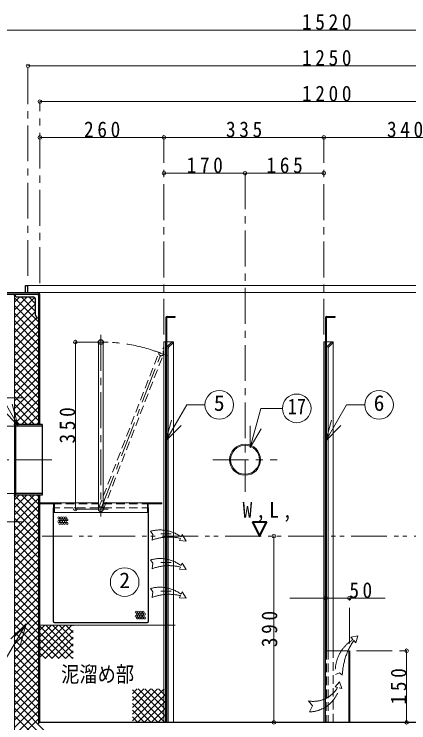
# Model space of a CAD drawing. Units: millimetres at full size, sheet at 1:15; some dimension numbers follow another scale. Extents: x -3171 to 2904, y -2098 to 2117.
# Drawn here: x -1895 to -1068, y -1294 to 190 of the extents above; entities that cross this region are included whole.
import ezdxf
from ezdxf.enums import TextEntityAlignment as Align

# ---------------------------------------------------------------- set-up
doc = ezdxf.new("R2010")
doc.units = ezdxf.units.MM
doc.header["$LTSCALE"] = 15
doc.header["$PDMODE"] = 32
doc.header["$PDSIZE"] = 7.5
for name, pattern in [('CHAIN1', [8, 5, -1, 1, -1]), ('DASHED1', [1.8, 1.2, -0.6]), ('DOUBLE_CHAIN1', [8.8, 5, -1, 0.6, -0.6, 0.6, -1])]:
    doc.linetypes.add(name, pattern=pattern)
doc.layers.add('0-6_補助線', color=4, linetype='Continuous', lineweight=9)
doc.styles.add('ＭＳ ゴシック', font='')
doc.styles.get('ＭＳ ゴシック').set_extended_font_data('MS Gothic')

msp = doc.modelspace()

# ---------------------------------------------------------------- linework, layer by layer
at = {"layer": '0-6_補助線'}
for p, q in [((-481.07, 157.05), (-2001.07, 157.05)), ((-1866.07, 82.05), (-616.07, 82.05)), ((-641.07, 7.05), (-1841.07, 7.05)), ((-1841.07, -67.95), (-1581.07, -67.95)), ((-1581.07, -67.95), (-1246.07, -67.95)), ((-1246.07, -67.95), (-906.07, -67.95)), ((-1581.07, -142.95), (-1411.07, -142.95)), ((-1411.07, -142.95), (-1246.07, -142.95)), ((-616.07, -377.95), (-1866.07, -377.95)), ((-1894.91, -397.55), (-1894.03, -396.67)), ((-635.07, -392.95), (-1847.07, -392.95)), ((-1894.47, -428.93), (-1867.49, -401.95)), ((-1894.47, -413.02), (-1883.4, -401.95)), ((-1894.47, -444.84), (-1852.65, -403.02)), ((-1894.47, -403.84), (-1844.07, -454.24)), ((-1880.45, -401.95), (-1850.07, -432.33)), ((-1864.54, -401.95), (-1850.07, -416.42)), ((-1894.47, -460.75), (-1850.07, -416.35)), ((-1894.47, -419.75), (-1844.07, -470.15)), ((-1894.47, -476.66), (-1850.07, -432.26)), ((-1894.47, -435.66), (-1844.07, -486.06)), ((-1894.47, -492.57), (-1847.06, -445.16)), ((-1894.47, -451.57), (-1844.07, -501.97)), ((-1894.47, -508.48), (-1844.07, -458.08)), ((-1894.47, -467.48), (-1844.07, -517.88)), ((-1894.47, -524.39), (-1844.07, -473.99)), ((-1894.47, -483.39), (-1844.07, -533.79)), ((-1894.47, -540.3), (-1844.07, -489.9)), ((-1894.47, -499.3), (-1844.07, -549.7)), ((-1766.78, -496.45), (-1766.78, -846.45)), ((-1578.07, -495.95), (-1577.32, -495.95)), ((-1575.82, -495.95), (-1561.07, -495.95)), ((-1561.07, -1292.95), (-1561.07, -495.95)), ((-1243.07, -495.95), (-1242.32, -495.95)), ((-1240.82, -495.95), (-1226.07, -495.95)), ((-1226.07, -1142.95), (-1226.07, -495.95)), ((-1894.47, -556.21), (-1844.07, -505.81)), ((-1894.47, -515.21), (-1844.07, -565.61)), ((-1894.47, -572.12), (-1844.07, -521.72)), ((-1894.47, -531.12), (-1844.07, -581.52)), ((-1894.47, -588.03), (-1844.07, -537.63)), ((-1894.47, -547.03), (-1844.07, -597.43)), ((-1894.47, -603.94), (-1844.07, -553.54)), ((-1894.47, -562.94), (-1844.07, -613.34)), ((-1894.47, -619.85), (-1844.07, -569.45)), ((-1894.47, -578.85), (-1844.07, -629.25)), ((-1894.47, -635.76), (-1844.07, -585.36)), ((-1894.47, -594.76), (-1844.07, -645.16)), ((-1894.47, -651.67), (-1844.07, -601.27)), ((-1894.47, -610.67), (-1844.07, -661.07)), ((-1894.47, -667.58), (-1844.07, -617.18)), ((-1894.47, -626.58), (-1852.1, -668.95)), ((-1879.94, -668.95), (-1844.07, -633.09)), ((-1894.47, -642.49), (-1868.01, -668.95)), ((-1864.03, -668.95), (-1844.07, -649)), ((-1894.47, -658.4), (-1883.92, -668.95)), ((-1848.12, -668.95), (-1844.07, -664.91)), ((-1894.47, -668.95), (-1894.47, -816.95)), ((-1894.47, -858.5), (-1852.93, -816.95)), ((-1894.47, -842.59), (-1868.84, -816.95)), ((-1894.47, -826.68), (-1884.75, -816.95)), ((-1894.47, -817.5), (-1844.07, -867.9)), ((-1894.47, -874.41), (-1844.07, -824.01)), ((-1879.11, -816.95), (-1844.07, -851.99)), ((-1863.2, -816.95), (-1844.07, -836.08)), ((-1847.29, -816.95), (-1844.07, -820.17)), ((-1894.47, -833.41), (-1844.07, -883.81)), ((-1894.47, -890.32), (-1844.07, -839.92)), ((-1813.82, -833.45), (-1718.32, -833.45)), ((-1812.32, -843.45), (-1813.32, -843.45)), ((-1813.32, -1082.45), (-1813.32, -843.45)), ((-1612.82, -833.45), (-1708.32, -833.45)), ((-1614.32, -843.45), (-1613.32, -843.45)), ((-1613.32, -1082.45), (-1613.32, -843.45)), ((-1894.47, -849.32), (-1844.07, -899.72)), ((-1894.47, -906.23), (-1844.07, -855.83)), ((-1812.32, -1082.45), (-1812.32, -853.45)), ((-1615.82, -853.45), (-1810.82, -853.45)), ((-1614.32, -1082.45), (-1614.32, -853.45)), ((-1894.47, -865.23), (-1844.07, -915.63)), ((-1894.47, -922.14), (-1844.07, -871.74)), ((-1894.47, -881.14), (-1844.07, -931.54)), ((-1894.47, -938.05), (-1844.07, -887.65)), ((-1894.47, -897.05), (-1844.07, -947.45)), ((-1894.47, -953.96), (-1844.07, -903.56)), ((-1350.57, -902.95), (-1350.57, -1292.95)), ((-1894.47, -912.96), (-1844.07, -963.36)), ((-1894.47, -969.87), (-1844.07, -919.47)), ((-1894.47, -928.87), (-1844.07, -979.27)), ((-1894.47, -985.78), (-1844.07, -935.38)), ((-1894.47, -944.78), (-1844.07, -995.18)), ((-1894.47, -1001.69), (-1844.07, -951.29)), ((-1894.47, -960.69), (-1844.07, -1011.09)), ((-1894.47, -1017.6), (-1844.07, -967.2)), ((-1894.47, -976.6), (-1844.07, -1027)), ((-1894.47, -1033.51), (-1844.07, -983.11)), ((-1894.47, -992.51), (-1844.07, -1042.91)), ((-1894.47, -1049.42), (-1844.07, -999.02)), ((-1894.47, -1008.42), (-1844.07, -1058.82)), ((-1894.47, -1065.33), (-1844.07, -1014.93)), ((-1894.47, -1024.33), (-1844.07, -1074.73)), ((-1894.47, -1081.24), (-1844.07, -1030.84)), ((-1317.32, -1032.95), (-1117.32, -1032.95)), ((-1894.47, -1040.24), (-1844.07, -1090.64)), ((-1894.47, -1097.15), (-1844.07, -1046.75)), ((-1894.47, -1056.15), (-1844.07, -1106.55)), ((-1894.47, -1113.06), (-1844.07, -1062.66)), ((-1894.47, -1072.06), (-1844.07, -1122.46)), ((-1894.47, -1128.97), (-1844.07, -1078.57)), ((-1894.47, -1087.97), (-1844.07, -1138.37)), ((-1894.47, -1144.88), (-1844.07, -1094.48)), ((-1841.07, -1099.71), (-1830.81, -1089.45)), ((-1841.07, -1113.85), (-1816.67, -1089.45)), ((-1841.07, -1128), (-1802.53, -1089.45)), ((-1841.07, -1142.14), (-1788.39, -1089.45)), ((-1841.07, -1156.28), (-1774.25, -1089.45)), ((-1557.32, -1089.45), (-1841.07, -1089.45)), ((-1841.07, -1091.42), (-1773.04, -1159.45)), ((-1828.9, -1089.45), (-1771.07, -1147.28)), ((-1814.76, -1089.45), (-1771.07, -1133.14)), ((-1615.32, -1083.45), (-1811.32, -1083.45)), ((-1615.32, -1084.45), (-1811.32, -1084.45)), ((-1800.61, -1089.45), (-1771.07, -1119)), ((-1786.47, -1089.45), (-1771.07, -1104.85)), ((-1772.33, -1089.45), (-1771.07, -1090.71)), ((-1894.47, -1103.88), (-1844.07, -1154.28)), ((-1894.47, -1160.79), (-1844.07, -1110.39)), ((-1841.07, -1105.56), (-1787.18, -1159.45)), ((-1830.1, -1159.45), (-1771.07, -1100.42)), ((-1894.47, -1119.79), (-1844.07, -1170.19)), ((-1894.47, -1176.7), (-1844.07, -1126.3)), ((-1841.07, -1119.71), (-1801.32, -1159.45)), ((-1815.96, -1159.45), (-1771.07, -1114.56)), ((-1894.47, -1135.7), (-1844.07, -1186.1)), ((-1894.47, -1192.61), (-1844.07, -1142.21)), ((-1841.07, -1133.85), (-1815.47, -1159.45)), ((-1801.82, -1159.45), (-1771.07, -1128.71)), ((-1894.47, -1151.61), (-1844.07, -1202.01)), ((-1841.07, -1147.99), (-1829.61, -1159.45)), ((-1787.68, -1159.45), (-1771.07, -1142.85)), ((-1773.54, -1159.45), (-1771.07, -1156.99)), ((-1072.32, -1142.95), (-1072.32, -1292.95)), ((-1894.47, -1208.52), (-1844.07, -1158.12)), ((-1894.47, -1167.52), (-1844.07, -1217.92)), ((-1894.47, -1224.43), (-1844.07, -1174.03)), ((-1894.47, -1183.43), (-1844.07, -1233.83)), ((-1894.47, -1240.34), (-1844.07, -1189.94)), ((-1894.47, -1199.34), (-1844.07, -1249.74)), ((-1894.47, -1256.25), (-1844.07, -1205.85)), ((-1894.47, -1215.25), (-1844.07, -1265.65)), ((-1894.47, -1272.16), (-1844.07, -1221.76)), ((-1894.47, -1231.16), (-1844.07, -1281.56)), ((-1647.32, -1289.78), (-1580.5, -1222.95)), ((-1647.32, -1275.64), (-1594.64, -1222.95)), ((-1647.32, -1261.5), (-1608.78, -1222.95)), ((-1647.32, -1247.35), (-1622.92, -1222.95)), ((-1647.32, -1233.21), (-1637.06, -1222.95)), ((-1647.32, -1224.92), (-1579.29, -1292.95)), ((-1635.15, -1222.95), (-1577.32, -1280.78)), ((-1621.01, -1222.95), (-1577.32, -1266.64)), ((-1606.86, -1222.95), (-1577.32, -1252.5)), ((-1592.72, -1222.95), (-1577.32, -1238.35)), ((-1578.58, -1222.95), (-1577.32, -1224.21)), ((-1894.47, -1288.07), (-1844.07, -1237.67)), ((-1647.32, -1239.06), (-1593.43, -1292.95)), ((-1636.35, -1292.95), (-1577.32, -1233.92)), ((-1894.47, -1247.07), (-1790.18, -1351.35)), ((-1894.47, -1303.98), (-1844.07, -1253.58)), ((-1647.32, -1253.21), (-1607.57, -1292.95)), ((-1622.21, -1292.95), (-1577.32, -1248.06)), ((-1894.47, -1262.98), (-1806.09, -1351.35)), ((-1894.47, -1319.89), (-1844.07, -1269.49)), ((-1647.32, -1267.35), (-1621.72, -1292.95)), ((-1608.07, -1292.95), (-1577.32, -1262.21)), ((-1894.47, -1278.89), (-1822, -1351.35)), ((-1894.47, -1335.8), (-1844.07, -1285.4)), ((-1647.32, -1281.49), (-1635.86, -1292.95)), ((-1593.93, -1292.95), (-1577.32, -1276.35)), ((-1579.79, -1292.95), (-1577.32, -1290.49))]:
    msp.add_line(p, q, dxfattribs=at)
at = {"layer": '0-6_補助線', "linetype": 'CHAIN1'}
for p, q in [((-1866.07, -357.95), (-1866.07, 82.05)), ((-1841.07, -372.95), (-1841.07, 7.05)), ((-1581.07, -480.95), (-1581.07, -67.95)), ((-1246.07, -480.95), (-1246.07, -67.95)), ((-1411.07, -142.95), (-1411.07, -810.45)), ((-1713.32, -481.45), (-1713.32, -861.45)), ((-1766.78, -496.45), (-1698.32, -496.45)), ((-1713.32, -846.45), (-1581.4, -506.13)), ((-1572.84, -525.54), (-1600.81, -514.69)), ((-1874.47, -612.95), (-1917.67, -612.95)), ((-1816.07, -742.95), (-2751.07, -742.95)), ((-1478.57, -742.95), (-1343.57, -742.95)), ((-1766.78, -846.45), (-1698.32, -846.45)), ((-1874.47, -872.95), (-1917.67, -872.95)), ((-1565.82, -897.95), (-1587.32, -897.95)), ((-1565.82, -957.95), (-1587.32, -957.95)), ((-1565.82, -1017.95), (-1587.32, -1017.95)), ((-1192.32, -1127.95), (-1192.32, -1032.95)), ((-1177.32, -1142.95), (-1072.32, -1142.95))]:
    msp.add_line(p, q, dxfattribs=at)
at = {"layer": '0-6_補助線', "color": 5, "lineweight": 25}
for p, q in [((-1871.07, -392.95), (-1871.07, -377.95)), ((-1871.07, -377.95), (-1866.07, -377.95)), ((-1866.07, -392.95), (-1866.07, -377.95)), ((-2001.07, -392.95), (-1847.07, -392.95)), ((-2001.07, -395.95), (-1847.07, -395.95)), ((-1844.07, -398.95), (-1844.07, -668.95)), ((-1841.07, -668.95), (-1841.07, -398.95)), ((-1888.07, -401.95), (-1856.07, -401.95)), ((-1850.07, -439.95), (-1850.07, -407.95)), ((-1574.32, -442.95), (-1557.32, -442.95)), ((-1574.32, -444.45), (-1557.32, -444.45)), ((-1557.32, -444.45), (-1557.32, -442.95)), ((-1239.32, -442.95), (-1222.32, -442.95)), ((-1239.32, -444.45), (-1222.32, -444.45)), ((-1222.32, -444.45), (-1222.32, -442.95)), ((-1577.32, -445.95), (-1577.32, -1292.95)), ((-1575.82, -445.95), (-1575.82, -1292.95)), ((-1242.32, -445.95), (-1242.32, -1142.95)), ((-1240.82, -445.95), (-1240.82, -1142.95)), ((-1836.07, -668.95), (-1892.07, -668.95)), ((-1892.07, -668.95), (-1892.07, -816.95)), ((-1836.07, -672.45), (-1892.07, -672.45)), ((-1836.07, -668.95), (-1836.07, -816.95)), ((-1836.07, -813.45), (-1892.07, -813.45)), ((-1836.07, -816.95), (-1892.07, -816.95)), ((-1844.07, -816.95), (-1844.07, -1295.95)), ((-1841.07, -1292.95), (-1841.07, -816.95)), ((-1240.82, -1142.95), (-1242.32, -1142.95)), ((-1193.82, -1142.95), (-1193.82, -1292.95)), ((-1193.82, -1142.95), (-1192.32, -1142.95)), ((-1192.32, -1142.95), (-1192.32, -1292.95)), ((-638.07, -1292.95), (-1844.07, -1292.95))]:
    msp.add_line(p, q, dxfattribs=at)
at = {"layer": '0-6_補助線', "color": 7, "lineweight": 18}
for p, q in [((-1894.47, -668.95), (-1894.47, -399.15)), ((-1718.32, -496.45), (-1718.32, -846.45)), ((-1708.32, -496.45), (-1708.32, -846.45)), ((-1578.07, -495.95), (-1581.07, -495.95)), ((-1581.07, -1292.95), (-1581.07, -495.95)), ((-1578.07, -1292.95), (-1578.07, -495.95)), ((-1571.19, -507.32), (-1561.95, -498.08)), ((-1243.07, -495.95), (-1246.07, -495.95)), ((-1246.07, -1292.95), (-1246.07, -495.95)), ((-1243.07, -1292.95), (-1243.07, -495.95)), ((-1236.19, -507.32), (-1226.95, -498.08)), ((-1575.07, -509.44), (-1575.07, -1292.95)), ((-1572.07, -509.44), (-1572.07, -1292.95)), ((-1240.07, -509.44), (-1240.07, -1142.95)), ((-1237.07, -509.44), (-1237.07, -1142.95)), ((-1887.34, -670.26), (-1950.85, -560.26)), ((-1887.34, -670.26), (-1898.99, -626.79)), ((-1887.34, -670.26), (-1919.16, -638.44)), ((-1576.78, -703.3), (-1565.14, -659.84)), ((-1241.78, -703.3), (-1230.14, -659.84)), ((-1894.47, -668.95), (-1896.07, -668.95)), ((-1576.78, -703.3), (-1544.96, -671.48)), ((-1400.08, -717.22), (-1400.08, -672.22)), ((-1400.08, -717.22), (-1377.58, -678.25)), ((-1241.78, -703.3), (-1209.96, -671.48)), ((-1840.82, -833.45), (-1840.82, -834.95)), ((-1840.82, -833.45), (-1813.82, -833.45)), ((-1813.82, -834.95), (-1840.82, -834.95)), ((-1812.32, -853.45), (-1812.32, -836.45)), ((-1810.82, -836.45), (-1810.82, -853.45)), ((-1615.82, -836.45), (-1615.82, -853.45)), ((-1614.32, -853.45), (-1614.32, -836.45)), ((-1612.82, -833.45), (-1585.82, -833.45)), ((-1612.82, -834.95), (-1585.82, -834.95)), ((-1585.82, -833.45), (-1585.82, -834.95)), ((-1812.32, -853.45), (-1810.82, -853.45)), ((-1615.82, -853.45), (-1614.32, -853.45)), ((-1870.03, -1086.36), (-1921.32, -1175.19)), ((-1870.03, -1086.36), (-1901.85, -1118.17)), ((-1870.03, -1086.36), (-1881.68, -1129.82)), ((-1242.32, -1142.95), (-1242.32, -1292.95)), ((-1193.82, -1142.95), (-1240.82, -1142.95))]:
    msp.add_line(p, q, dxfattribs=at)
at = {"layer": '0-6_補助線', "linetype": 'DASHED1'}
for p, q in [((-1717.98, -844.65), (-1591.48, -518.31)), ((-1708.66, -848.26), (-1582.16, -521.92)), ((-1892.07, -672.45), (-2546.07, -672.45)), ((-1892.07, -813.45), (-2546.07, -813.45)), ((-1813.82, -834.95), (-1718.32, -834.95)), ((-1718.32, -843.45), (-1812.32, -843.45)), ((-1708.32, -834.95), (-1612.82, -834.95)), ((-1708.32, -843.45), (-1614.32, -843.45)), ((-1240.07, -1142.95), (-1240.07, -1242.95)), ((-1237.07, -1142.95), (-1237.07, -1292.95)), ((-1226.07, -1292.95), (-1226.07, -1142.95))]:
    msp.add_line(p, q, dxfattribs=at)
at = {"layer": '0-6_補助線', "color": 1, "lineweight": 40}
msp.add_line((-1395.57, -872.95), (-1365.57, -872.95), dxfattribs=at)
at = {"layer": '0-6_補助線', "color": 7, "linetype": 'DASHED1', "lineweight": 18}
for p, q in [((-1575.82, -885.45), (-1577.32, -885.45)), ((-1575.82, -910.45), (-1577.32, -910.45)), ((-1575.82, -945.45), (-1577.32, -945.45)), ((-1575.82, -970.45), (-1577.32, -970.45)), ((-1575.82, -1005.45), (-1577.32, -1005.45)), ((-1575.82, -1030.45), (-1577.32, -1030.45)), ((-1240.82, -1142.95), (-1240.82, -1292.95))]:
    msp.add_line(p, q, dxfattribs=at)
at = {"layer": '0-6_補助線', "linetype": 'DOUBLE_CHAIN1'}
for p, q in [((-849.57, -902.95), (-1836.07, -902.95)), ((-1542.63, -899.51), (-1545.13, -904.57)), ((-1534.22, -913.1), (-1542.63, -899.51)), ((-1546.6, -907.54), (-1548.8, -911.98)), ((-1534.22, -913.1), (-1548.8, -911.98)), ((-1542.63, -959.51), (-1545.13, -964.57)), ((-1534.22, -973.1), (-1542.63, -959.51)), ((-1546.6, -967.54), (-1548.8, -971.98)), ((-1534.22, -973.1), (-1548.8, -971.98)), ((-1542.63, -1019.51), (-1545.13, -1024.57)), ((-1534.22, -1033.1), (-1542.63, -1019.51)), ((-1546.6, -1027.54), (-1548.8, -1031.98)), ((-1534.22, -1033.1), (-1548.8, -1031.98)), ((-1189.33, -1114.15), (-1174.94, -1112.02)), ((-1178.85, -1126.62), (-1174.94, -1112.02)), ((-1189.33, -1114.15), (-1184.77, -1119.57)), ((-1183.19, -1121.45), (-1178.85, -1126.62)), ((-1222.44, -1218.73), (-1217.13, -1219.79)), ((-1213.56, -1220.51), (-1207.82, -1221.65))]:
    msp.add_line(p, q, dxfattribs=at)
at = {"layer": '0-6_補助線', "color": 7, "lineweight": 18}
for points in [[(-1573.31, -505.2), (-1564.07, -495.95), (-1561.95, -498.08)], [(-1238.31, -505.2), (-1229.07, -495.95), (-1226.95, -498.08)], [(-1576.78, -703.3), (-1533.26, -627.92), (-1495.13, -627.92)], [(-1400.08, -717.22), (-1378.13, -635.29), (-1332.78, -635.29)], [(-1241.78, -703.3), (-1198.26, -627.92), (-1160.13, -627.92)], [(-1894.47, -1348.15), (-1894.47, -816.95), (-1896.07, -816.95)]]:
    msp.add_lwpolyline(points, dxfattribs=at)
at = {"layer": '0-6_補助線', "color": 1, "lineweight": 40}
msp.add_lwpolyline([(-1395.57, -872.95), (-1380.57, -902.95), (-1365.57, -872.95)], dxfattribs=at)
at = {"layer": '0-6_補助線', "linetype": 'DOUBLE_CHAIN1'}
for points in [[(-1609.34, -892.64), (-1604.3, -899.65), (-1605.98, -911.28)], [(-1609.34, -952.64), (-1604.3, -959.65), (-1605.98, -971.28)], [(-1609.34, -1012.64), (-1604.3, -1019.65), (-1605.98, -1031.28)], [(-1221.71, -1192.42), (-1212.94, -1189.13), (-1207.09, -1193.88)], [(-1207.82, -1221.65), (-1212.94, -1207.77), (-1222.44, -1218.73)], [(-1278.35, -1247.96), (-1269.94, -1258.56), (-1276.15, -1270.98)]]:
    msp.add_lwpolyline(points, dxfattribs=at)
at = {"layer": '0-6_補助線', "color": 5, "lineweight": 25}
msp.add_circle((-1713.32, -496.45), 5, dxfattribs=at)
at = {"layer": '0-6_補助線', "linetype": 'DASHED1'}
msp.add_circle((-1586.82, -520.11), 5, dxfattribs=at)
at = {"layer": '0-6_補助線', "color": 7, "lineweight": 18}
for centre in [(-1465.13, -627.92), (-1302.78, -635.29), (-1130.13, -627.92), (-1663.37, -999.21)]:
    msp.add_circle(centre, 30, dxfattribs=at)
at = {"layer": '0-6_補助線'}
for centre, radius in [((-1411.07, -742.95), 32.5), ((-1411.07, -742.95), 30.25), ((-1801.75, -864.48), 2), ((-1801.75, -872.48), 2), ((-1799.25, -868.48), 2), ((-1799.25, -876.48), 2), ((-1796.75, -864.48), 2), ((-1796.75, -872.48), 2), ((-1794.25, -868.48), 2), ((-1794.25, -876.48), 2), ((-1791.75, -864.48), 2), ((-1791.75, -872.48), 2), ((-1789.25, -868.48), 2), ((-1789.25, -876.48), 2), ((-1786.75, -864.48), 2), ((-1786.75, -872.48), 2), ((-1784.25, -868.48), 2), ((-1784.25, -876.48), 2), ((-1639.31, -1062.33), 2), ((-1639.31, -1070.33), 2), ((-1636.81, -1066.33), 2), ((-1634.31, -1062.33), 2), ((-1634.31, -1070.33), 2), ((-1631.81, -1066.33), 2), ((-1629.31, -1062.33), 2), ((-1629.31, -1070.33), 2), ((-1626.81, -1066.33), 2), ((-1624.31, -1062.33), 2), ((-1624.31, -1070.33), 2), ((-1621.81, -1066.33), 2), ((-1636.81, -1074.33), 2), ((-1631.81, -1074.33), 2), ((-1626.81, -1074.33), 2), ((-1621.81, -1074.33), 2)]:
    msp.add_circle(centre, radius, dxfattribs=at)
at = {"layer": '0-6_補助線', "color": 7, "lineweight": 18}
for centre, radius, start, end in [((-1897.67, -399.15), 3.2, 0, 90), ((-1569.07, -509.44), 6, 135, 180), ((-1569.07, -509.44), 3, 135, 180), ((-1234.07, -509.44), 6, 135, 180), ((-1234.07, -509.44), 3, 135, 180), ((-1813.82, -836.45), 3, 0, 90), ((-1813.82, -836.45), 1.5, 0, 90), ((-1612.82, -836.45), 3, 90, 180), ((-1612.82, -836.45), 1.5, 90, 180), ((-1713.32, -846.45), 5, 180, 0)]:
    msp.add_arc(centre, radius, start, end, dxfattribs=at)
at = {"layer": '0-6_補助線', "color": 5, "lineweight": 25}
for centre, radius, start, end in [((-1888.07, -395.95), 6, 180, 270), ((-1847.07, -398.95), 6, 0, 90), ((-1847.07, -398.95), 3, 0, 90), ((-1856.07, -407.95), 6, 0, 90), ((-1844.07, -439.95), 6, 180, 270), ((-1574.32, -445.95), 3, 90, 180), ((-1574.32, -445.95), 1.5, 90, 180), ((-1239.32, -445.95), 3, 90, 180), ((-1239.32, -445.95), 1.5, 90, 180)]:
    msp.add_arc(centre, radius, start, end, dxfattribs=at)
at = {"layer": '0-6_補助線', "linetype": 'CHAIN1'}
msp.add_arc((-1713.32, -846.45), 350, 68.81204, 90, dxfattribs=at)
at = {"layer": '0-6_補助線', "linetype": 'DASHED1'}
msp.add_arc((-1713.32, -846.45), 5, 0, 180, dxfattribs=at)
at = {"layer": '0-6_補助線', "linetype": 'DOUBLE_CHAIN1'}
for centre, radius, start, end in [((-1589.36, -963.86), 73.97, 53.27932, 105.67127), ((-1570.25, -1005.44), 100.72, 76.42098, 110.77963), ((-1589.36, -1023.86), 73.97, 53.27932, 105.67127), ((-1570.25, -1065.44), 100.72, 76.42098, 110.77963), ((-1589.36, -1083.86), 73.97, 53.27932, 105.67127), ((-1570.25, -1125.44), 100.72, 76.42098, 110.77963), ((-1144.32, -1185.88), 77.67, 121.38926, 184.83451), ((-1068.25, -1199.54), 138.96, 145.8074, 177.66509), ((-1267.74, -1190.41), 58.52, 259.55796, 329.86058), ((-1277.45, -1205.32), 65.68, 271.13356, 346.62834)]:
    msp.add_arc(centre, radius, start, end, dxfattribs=at)
at = {"layer": '0-6_補助線'}
for centre, radius, start, end in [((-1811.32, -1082.45), 2, 180, 270), ((-1811.32, -1082.45), 1, 180, 270), ((-1615.32, -1082.45), 1, 270, 0), ((-1615.32, -1082.45), 2, 270, 0)]:
    msp.add_arc(centre, radius, start, end, dxfattribs=at)
for p in [(-1866.07, 82.05), (-1841.07, 7.05), (-1841.07, -67.95), (-1581.07, -67.95), (-1246.07, -67.95), (-1581.07, -142.95), (-1411.07, -142.95), (-1246.07, -142.95), (-1766.78, -496.45), (-1766.78, -846.45), (-1350.57, -902.95), (-1242.32, -1032.95), (-1192.32, -1032.95), (-1072.32, -1142.95), (-1350.57, -1292.95), (-1072.32, -1292.95)]:
    msp.add_point(p, dxfattribs=at)

# ---------------------------------------------------------------- texts
at = {"layer": '0-6_補助線', "color": 7, "style": 'ＭＳ ゴシック'}
for s, p in [('5', (-1476.38, -650.42)), ('6', (-1141.38, -650.42)), ('2', (-1674.62, -1021.71))]:
    msp.add_text(s, height=32.99, dxfattribs=at).set_placement(p, align=Align.BOTTOM_LEFT)
at = {"layer": '0-6_補助線', "color": 7, "style": 'ＭＳ ゴシック', "width": 0.85}
for s, p in [('17', (-1321.53, -657.79)), ('泥溜め部', (-1796.59, -1218.48))]:
    msp.add_text(s, height=32.99, dxfattribs=at).set_placement(p, align=Align.BOTTOM_LEFT)
at = {"layer": '0-6_補助線', "color": 7, "char_height": 32.99, "attachment_point": 7, "style": 'ＭＳ ゴシック'}
for s, insert in [('\\T1.38;\\W0.9;1520', (-1291.7, 157.05)), ('\\T1.38;\\W0.9;1250', (-1291.7, 82.05)), ('\\T1.38;\\W0.9;1200', (-1291.7, 7.05)), ('\\T1.38;\\W0.9;260', (-1748.57, -67.95)), ('\\T1.38;\\W0.9;335', (-1451.07, -67.95)), ('\\T1.38;\\W0.9;340', (-1113.57, -67.95)), ('\\T1.38;\\W0.9;170', (-1533.57, -142.95)), ('\\T1.38;\\W0.9;165', (-1366.07, -142.95)), ('\\T1.38;\\W0.9;W,L,', (-1416.2, -872.95)), ('\\T1.36;\\W0.9;50', (-1192.32, -1032.95))]:
    msp.add_mtext(s, dxfattribs=dict(at, insert=insert))
at = {"layer": '0-6_補助線', "color": 7, "char_height": 32.99, "attachment_point": 7, "rotation": 90, "style": 'ＭＳ ゴシック'}
for s, insert in [('\\T1.38;\\W0.9;350', (-1766.78, -708.95)), ('\\T1.38;\\W0.9;390', (-1343.07, -1135.45)), ('\\T1.38;\\W0.9;150', (-1072.32, -1255.45))]:
    msp.add_mtext(s, dxfattribs=dict(at, insert=insert))

doc.saveas('drawing.dxf')
